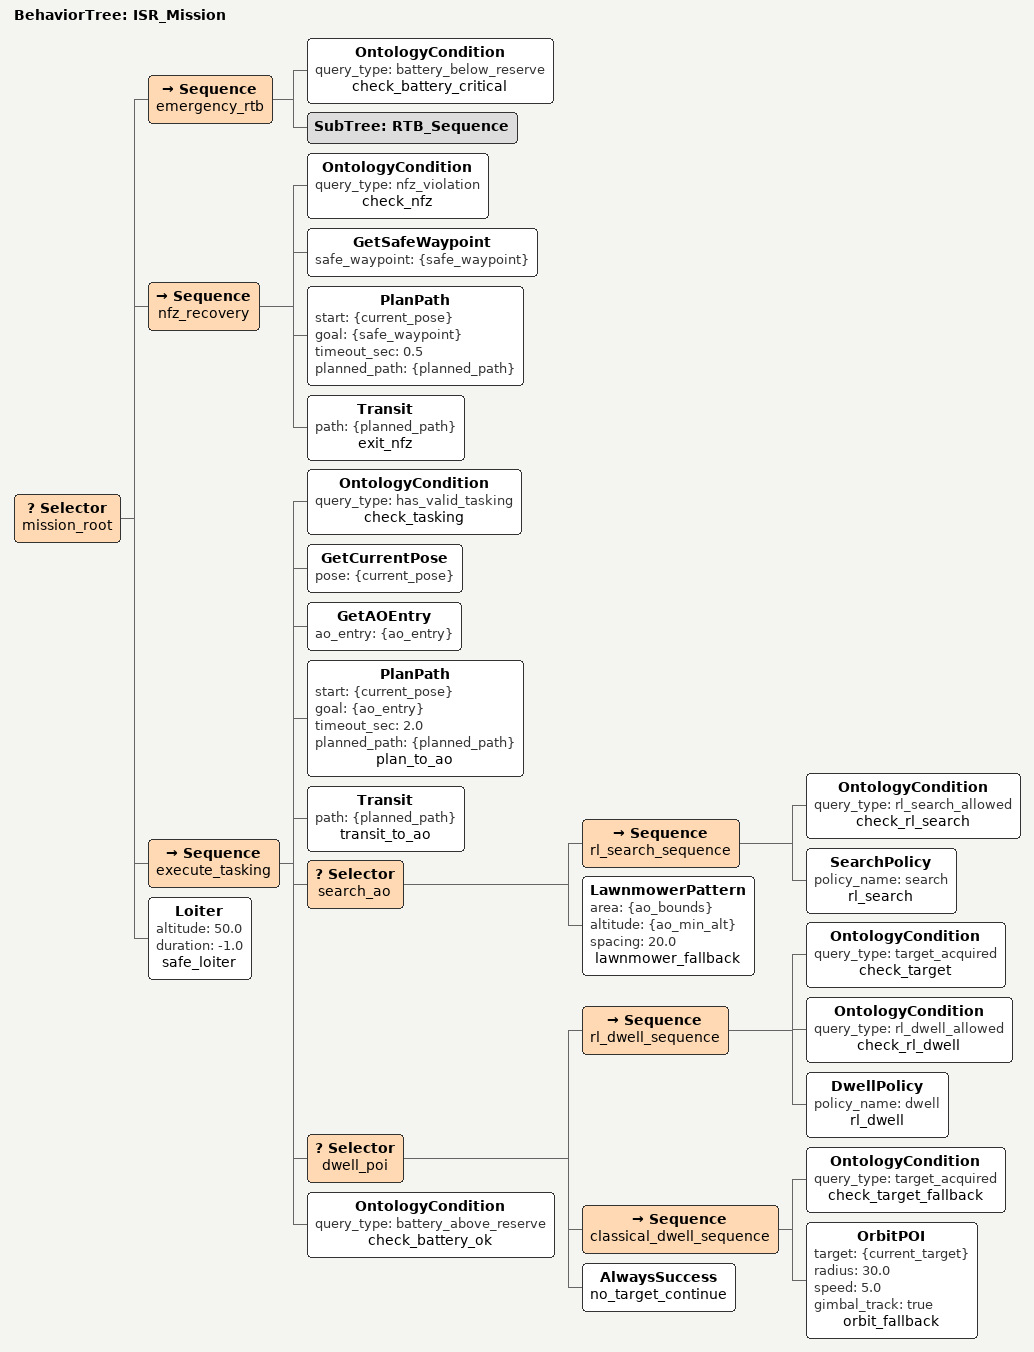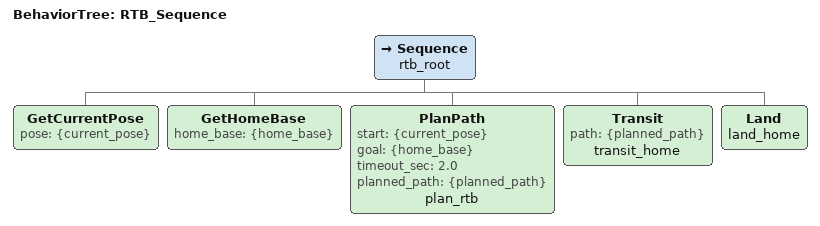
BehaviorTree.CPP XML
<?xml version="1.0" encoding="UTF-8"?>
<root BTCPP_format="4">

  <!-- Main ISR Mission Tree -->
  <BehaviorTree ID="ISR_Mission">
    <Selector name="mission_root">

      <Sequence name="emergency_rtb">
        <OntologyCondition query_type="battery_below_reserve"
                           name="check_battery_critical"/>
        <SubTree ID="RTB_Sequence"/>
      </Sequence>

      <Sequence name="nfz_recovery">
        <OntologyCondition query_type="nfz_violation"
                           name="check_nfz"/>
        <GetSafeWaypoint safe_waypoint="{safe_waypoint}"/>
        <PlanPath start="{current_pose}"
                  goal="{safe_waypoint}"
                  timeout_sec="0.5"
                  planned_path="{planned_path}"/>
        <Transit path="{planned_path}" name="exit_nfz"/>
      </Sequence>

      <Sequence name="execute_tasking">

        <!-- Verify we have valid mission tasking -->
        <OntologyCondition query_type="has_valid_tasking"
                           name="check_tasking"/>

        <!-- Get current pose for planning -->
        <GetCurrentPose pose="{current_pose}"/>

        <!-- Get AO entry point -->
        <GetAOEntry ao_entry="{ao_entry}"/>

        <!-- Plan route to AO -->
        <PlanPath start="{current_pose}"
                  goal="{ao_entry}"
                  timeout_sec="2.0"
                  planned_path="{planned_path}"
                  name="plan_to_ao"/>

        <!-- Transit to AO -->
        <Transit path="{planned_path}" name="transit_to_ao"/>

        <Selector name="search_ao">

          <!-- Try RL search policy first -->
          <Sequence name="rl_search_sequence">
            <OntologyCondition query_type="rl_search_allowed"
                               name="check_rl_search"/>
            <SearchPolicy policy_name="search"
                          name="rl_search"/>
          </Sequence>

          <!-- Fallback: Classical lawnmower pattern -->
          <LawnmowerPattern area="{ao_bounds}"
                            altitude="{ao_min_alt}"
                            spacing="20.0"
                            name="lawnmower_fallback"/>

        </Selector>

        <Selector name="dwell_poi">

          <!-- Check if we have a target to dwell on -->
          <Sequence name="rl_dwell_sequence">
            <OntologyCondition query_type="target_acquired"
                               name="check_target"/>
            <OntologyCondition query_type="rl_dwell_allowed"
                               name="check_rl_dwell"/>
            <!-- DwellPolicy with 2-axis gimbal control -->
            <DwellPolicy policy_name="dwell"
                         name="rl_dwell"/>
          </Sequence>

          <!-- Fallback: Classical orbit with gimbal tracking -->
          <Sequence name="classical_dwell_sequence">
            <OntologyCondition query_type="target_acquired"
                               name="check_target_fallback"/>
            <OrbitPOI target="{current_target}"
                      radius="30.0"
                      speed="5.0"
                      gimbal_track="true"
                      name="orbit_fallback"/>
          </Sequence>

          <!-- No target - continue search (success to allow loop) -->
          <AlwaysSuccess name="no_target_continue"/>

        </Selector>

        <!-- Verify battery still above reserve before continuing -->
        <OntologyCondition query_type="battery_above_reserve"
                           name="check_battery_ok"/>

      </Sequence>

      <Loiter altitude="50.0"
              duration="-1.0"
              name="safe_loiter"/>

    </Selector>
  </BehaviorTree>

  <BehaviorTree ID="RTB_Sequence">
    <Sequence name="rtb_root">

      <!-- Get current pose and home base -->
      <GetCurrentPose pose="{current_pose}"/>
      <GetHomeBase home_base="{home_base}"/>

      <!-- Plan path home -->
      <PlanPath start="{current_pose}"
                goal="{home_base}"
                timeout_sec="2.0"
                planned_path="{planned_path}"
                name="plan_rtb"/>

      <!-- Transit home -->
      <Transit path="{planned_path}" name="transit_home"/>

      <!-- Land at home base -->
      <Land name="land_home"/>

    </Sequence>
  </BehaviorTree>

</root>
